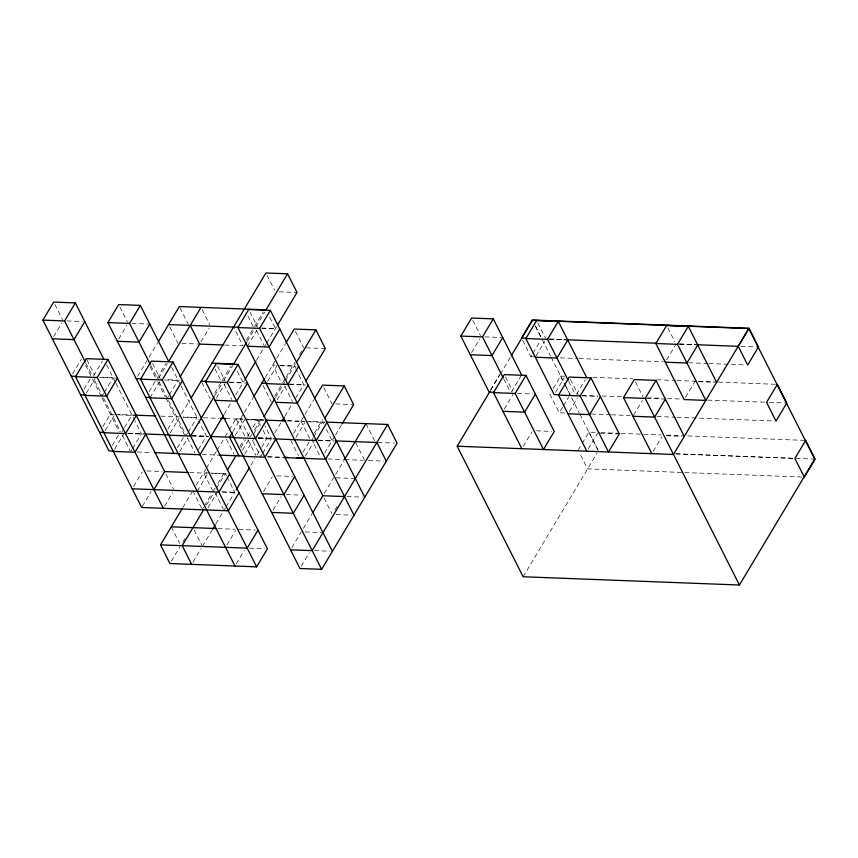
<?xml version="1.0" encoding="UTF-8"?>
<svg xmlns="http://www.w3.org/2000/svg" width="858" height="858" viewBox="0 0 858 858"><rect width="100%" height="100%" fill="white"/><g stroke="black" fill="none" stroke-linecap="round" stroke-linejoin="round"><path stroke-width="0.64" stroke-dasharray="4.29 3.22" d="M53.689 336.54L61.776 323.026M72.565 373.916L81.328 359.266M84.03 389.221L90.09 379.086M93.565 375.868L102.317 361.229M86.347 393.103L95.109 378.453M118.694 339.028L126.78 325.504M103.668 393.436L102.327 395.688L93.479 378.164M104.344 392.31L113.106 377.659L100.365 377.177M102.906 426.598L110.317 414.21L114.135 414.35M105.234 430.48L113.985 415.83M137.57 376.394L146.997 360.628M149.024 357.25L157.786 342.599M112.344 445.281L118.404 435.145M121.879 431.928L123.895 428.55M124.571 427.423L131.982 415.036M114.672 449.163L124.099 433.387M149.035 391.709L155.094 381.563M157.111 378.185L165.873 363.545M158.558 378.357L167.321 363.706M150.011 397.833L159.438 382.067M130.641 451.748L131.993 449.495M132.668 448.369L141.42 433.719L134.931 420.87M167.331 398.166L168.672 395.913M169.348 394.787L178.11 380.137L165.369 379.654M201.019 341.838L209.105 328.314M133.548 486.54L142.31 471.889M167.911 429.075L175.322 416.688M170.238 432.958L178.99 418.307M181.681 413.803L189.768 400.289M142.31 506.349L151.072 491.709M177.349 447.769L183.408 437.623M186.207 435.542L187.559 433.29M188.234 432.164L196.986 417.514L182.969 416.977M179.676 451.64L187.763 438.127M214.704 393.061L221.45 381.799M222.115 380.673L230.877 366.023M246.375 340.111L253.11 328.839M254.461 326.587L263.213 311.947M214.811 395.484L221.546 384.212M223.563 380.834L233.676 363.931M247.147 341.398L253.882 330.137M255.909 326.759L264.661 312.108M216.355 398.069L225.118 383.419M247.351 346.246L256.778 330.469M164.65 506.048L172.737 492.535M198.337 449.721L206.424 436.196L198.756 421.021M224.249 414.167L231.66 401.769M235.703 395.012L244.466 380.373M256.585 360.092L266.023 344.315M266.699 343.189L276.802 326.287M182.754 507.668L192.181 491.902M196.225 485.145L205.663 469.369M206.338 468.243L216.441 451.34M217.117 450.214L223.852 438.953M225.204 436.701L228.571 431.059M229.236 429.933L235.982 418.672L243.629 418.961M197.201 491.269L207.314 474.377M232.915 431.563L243.693 413.535M244.369 412.408L253.121 397.758M265.251 377.488L276.029 359.459M276.705 358.333L285.467 343.683M235.231 435.435L244.669 419.669M267.578 381.36L277.005 365.594M171.31 561.282L180.062 546.643M182.754 542.127L184.781 538.749M202.295 509.459L203.646 507.207M204.322 506.081L211.733 493.682M213.074 491.43L215.101 488.052M217.793 483.547L225.204 471.16M240.026 446.375L244.069 439.607M206.446 505.115L213.181 493.854M216.548 488.223L225.311 473.573L211.282 473.037M240.798 447.661L245.517 439.779M247.544 436.4L250.236 431.885M252.928 427.381L257.647 419.498L260.596 425.332M207.99 507.7L217.428 491.934M242.353 450.246L248.412 440.111M250.439 436.733L251.78 434.48M254.483 429.965L261.894 417.578M274.689 396.171L280.759 386.036M282.775 382.647L285.467 378.142M286.143 377.016L294.905 362.376M299.624 354.483L301.641 351.104M253.904 433.515L261.99 419.991L247.973 419.465M275.472 397.469L284.899 381.692M285.575 380.566L295.678 363.663M244.68 454.129L253.432 439.478M277.016 400.053L285.103 386.529M192.975 562.108L201.062 548.594M202.402 546.342L211.84 530.566M215.884 523.809L222.619 512.537M223.97 510.285L225.311 508.033M225.986 506.906L234.749 492.267L227.08 477.08M250.911 465.218L254.955 458.462M256.982 455.083L261.025 448.326M261.701 447.2L267.085 438.181L262.956 430.008M262.001 454.45L260.65 456.713L251.802 439.189M262.677 453.324L271.428 438.685L264.94 425.836M274.796 433.054L280.866 422.908M284.91 416.151L291.645 404.879M295.688 398.123L303.775 384.609L296.107 369.423M226.866 545.077L235.628 530.437M293.575 433.547L304.354 415.519M305.03 414.393L313.781 399.742M263.556 491.495L272.318 476.855M295.892 437.419L304.654 422.779M236.304 563.77L244.391 550.246M303.013 452.23L309.073 442.095M314.468 433.076L322.554 419.562M313.213 437.752L311.872 440.004L320.131 456.359M313.889 436.625L322.651 421.975L323.831 424.313M272.994 510.188L281.081 496.664M305.33 456.113L314.092 441.462M324.678 453.056L334.781 436.164M335.457 435.038L341.527 424.892M291.87 547.565L301.308 531.788M303.324 528.41L312.087 513.76M324.217 493.479L333.644 477.713M335.671 474.335L343.747 460.81M301.308 566.248L309.395 552.724M334.995 509.92L337.022 506.542M471.632 352.499L479.719 338.974M490.508 389.875L499.946 374.099M490.722 390.122L499.624 375.236M500.311 374.099L510.585 356.917M533.612 356.842L530.941 356.735L532.292 354.483M532.957 353.357L540.368 340.958M511.507 391.827L521.61 374.925M504.289 409.062L513.052 394.412M535.96 356.102L544.723 341.463M553.185 388.481L560.596 376.083L564.618 376.233M523.176 446.428L531.928 431.789M555.512 392.353L564.274 377.713M564.607 412.998L559.255 412.795L562.623 407.164M563.298 406.038L568.693 397.029M576.501 394.305L585.263 379.665M569.294 411.54L577.38 398.015M578.142 450.171L581.51 444.541M582.185 443.414L588.92 432.142L599.624 432.55M588.18 448.916L597.608 433.14M523.123 576.758L597.061 453.121M633.622 415.143L642.385 400.504M666.645 359.942L675.396 345.302M653.185 451.394L661.936 436.743M685.521 397.318L694.948 381.542M279.172 291.817L297.018 292.492M261.433 328.013L275.45 328.55L268.962 315.701M549.753 339.017L565.808 339.629M679.525 343.972L695.581 344.584M741.065 346.321L758.461 346.986M549.603 339.125L565.647 339.736M679.375 344.079L695.43 344.691M66.945 320.913L82.239 321.503M131.95 323.402L149.796 324.077M261.958 328.357L277.252 328.946M484.888 336.872L502.734 337.559M548.616 339.307L567.739 340.036M679.901 344.315L695.195 344.905M306.209 347.822L325.332 348.552M181.821 343.404L199.667 344.09M224.624 345.045L243.007 345.742L233.569 327.059M560.371 357.861L577.766 358.526M579.107 358.58L663.395 361.797M688.813 362.762L707.55 363.481M708.88 363.524L745.012 364.907M275.214 365.186L272.662 365.09L281.51 382.614M280.309 365.379L294.337 365.916L295.517 368.254M592.706 377.305L632.85 378.839M656.928 379.762L675.664 380.48M676.994 380.523L697.071 381.295M698.401 381.349L717.138 382.057M718.478 382.11L777.337 384.363M279.558 365.69L296.128 366.323M698.777 381.692L714.07 382.271M289.747 384.073L303.775 384.609M581.928 395.334L597.983 395.946M602.144 395.999L622.222 396.761M647.49 397.833L662.355 398.294M667.556 398.605L682.421 399.056M707.689 400.139L768.049 402.327M769.39 402.381L786.786 403.046M229.097 382.089L243.114 382.625L237.216 370.946M288.996 384.373L305.566 385.006M99.603 377.477L116.173 378.11M164.607 379.955L179.901 380.544M229.612 382.443L247.458 383.118M517.546 393.436L532.839 394.015M582.55 395.913L597.844 396.493M646.278 398.348L665.4 399.077M335.81 403.936L353.646 404.611M591.366 414.017L610.102 414.736M611.432 414.789L630.169 415.508M656.928 416.527L675.654 417.235M676.994 417.288L774.667 421.021M244.905 419.015L264.21 419.744M287.848 420.656L304.805 421.299M306.081 421.342L325.279 422.082M600.954 432.604L619.69 433.322M621.031 433.365L642.438 434.191M643.768 434.234L661.164 434.899M666.516 435.103L682.571 435.725M687.923 435.928L805.662 440.422M115.412 414.403L134.609 415.133M160.875 416.141L181.692 416.934M203.55 417.76L219.316 418.372M225.879 418.618L242.878 419.262M286.947 420.946L304.011 421.6M309.148 421.793L324.442 422.383M118.49 414.854L133.784 415.433M183.494 417.331L198.788 417.91M247.222 419.766L263.792 420.399M536.432 430.802L551.726 431.392M600.16 433.236L618.007 433.923M666.441 435.767L681.735 436.347M258.161 437.848L273.648 438.438M318.071 440.133L332.089 440.669L326.19 428.989M377.97 442.417L394.541 443.05M675.879 453.796L815.1 459.105M258.687 437.977L273.134 438.524M318.436 440.251L334.191 440.862M675.804 453.903L794.883 458.44M128.679 433.236L144.047 433.816M192.406 435.671L206.424 436.196M258.687 438.191L274.056 438.781M318.586 440.486L333.891 441.066M127.767 433.311L143.533 433.912M191.463 435.735L208.537 436.39M259.095 438.32L273.541 438.878M127.928 433.537L143.222 434.116M191.656 435.971L208.226 436.604M257.936 438.502L273.23 439.082M268.125 456.66L282.572 457.217M327.874 458.944L343.629 459.545M344.948 459.598L363.331 460.296M368.468 460.489L383.762 461.078M801.64 477.027L587.58 468.854L579.322 452.509M137.205 451.994L151.651 452.552M202.209 454.483L219.283 455.126M267.213 456.96L282.979 457.561M210.006 472.994L203.636 472.747L212.484 490.261M336.197 477.809L355.309 478.539M146.804 470.913L162.098 471.492M189.597 472.544L206.671 473.198M211.808 473.391L227.102 473.981M276.812 475.868L292.106 476.458M221.997 491.773L234.749 492.267M346.911 496.546L362.205 497.125M222.522 492.127L236.54 492.664M286.25 494.562L301.544 495.141M336.132 514.564L351.426 515.154M217.921 528.603L234.985 529.257M238.856 529.407L255.416 530.04M305.126 531.939L322.973 532.614M249.56 548.144L264.865 548.723M314.564 550.621L329.869 551.201M667.814 327.82L674.892 341.838M635.478 381.896L643.146 397.082M570.473 379.418L578.142 394.594M568.757 381.424L574.656 393.103M537.805 322.855L545.474 338.041M535.489 326.222L550.471 355.888M551.072 357.078L564.264 383.183M564.864 384.373L579.247 412.859M579.847 414.049L598.434 450.836M535.231 325.858L541.13 337.537M560.596 376.083L565.315 385.424M565.905 386.593L570.034 394.766M588.92 432.142L598.358 450.836M522.683 340.379L530.941 356.735M549.817 394.112L559.255 412.795M505.469 376.93L512.548 390.948M503.753 378.936L510.242 391.784M472.801 320.377L480.469 335.564M365.991 423.637L374.839 441.151M355.791 442.825L364.65 460.349M267.085 275.311L274.753 290.497M295.399 331.381L303.668 347.726M323.723 387.441L331.982 403.786M249.871 311.862L257.539 327.048M256.413 330.223L264.082 345.399M284.727 386.282L292.406 401.458M247.887 316.034L253.196 326.555M300.986 421.149L309.835 438.674M324.045 498.069L331.714 513.256M263.063 385.457L271.321 401.801M290.787 440.347L298.466 455.534M202.188 309.717L209.856 324.892M217.535 365.937L225.204 381.124M224.077 384.298L231.746 399.485M214.95 368.951L220.86 380.63M240.326 419.165L249.174 436.69M248.048 439.864L255.716 455.04M179.933 307.722L188.192 324.067M235.982 418.672L244.83 436.186M201.812 382.303L210.071 398.648M169.745 326.909L178.003 343.264M226.383 439.028L234.052 454.214M171.621 367.288L180.459 384.802M181.049 385.961L198.166 419.852M225.311 473.573L226.491 475.911M152.531 363.46L160.199 378.646M150.815 365.465L157.893 379.483M159.073 381.81L166.742 396.997M168.5 400.493L185.618 434.373M187.387 437.88L195.056 453.056M215.111 492.771L223.38 509.116M119.863 306.907L127.531 322.082M149.957 366.463L155.856 378.142M157.615 381.638L165.283 396.814M165.884 398.005L184.76 435.371M192.857 490.776L201.705 508.29M165.83 473.927L173.498 489.114M194.144 529.987L201.812 545.173M106.617 364.811L115.465 382.336M116.055 383.494L134.341 419.701M86.937 359.813L94.605 374.989M171.3 526.823L179.558 543.178M85.811 362.988L92.299 375.825M103.507 398.015L120.613 431.885M122.383 435.392L130.051 450.579M54.858 304.418L62.527 319.605M85.543 365.154L91.441 376.834M92.621 379.172L101.469 396.686M102.059 397.855L119.165 431.724"/><path stroke-width="1.29" d="M114.071 451.115L108.977 450.922L42.9 320.109L53.679 302.08L75.343 302.906L103.668 358.976M85.221 361.819L64.565 320.935L75.343 302.906M84.792 321.6L74.002 339.629L52.338 338.792M239.092 492.76L228.314 510.789L141.634 507.475L75.568 376.673L86.347 358.644L108.011 359.47L164.65 471.589L153.872 489.618M173.981 453.399L107.904 322.587L118.683 304.569L140.347 305.394L168.672 361.454L201.008 307.379M163.31 508.301L97.233 377.499L108.011 359.47M150.225 364.296L129.569 323.423L140.347 305.394M117.449 378.153L106.671 396.181L85.006 395.356M149.796 324.077L139.007 342.106L117.342 341.28M158.451 341.473L179.343 306.553L266.012 309.856L287.569 273.809L265.905 272.983L191.119 398.037M234.963 566.023L140.573 379.15L151.351 361.121L173.016 361.947L267.406 548.82L256.628 566.848L169.959 563.534L160.521 544.851L182.078 508.794M136.325 415.529L125.547 433.558L103.882 432.732M256.628 566.848L162.237 379.976L173.016 361.947M145.774 434.212L134.985 452.241L113.32 451.415M180.126 376.759L199.667 344.09L190.229 325.407M182.454 380.641L171.675 398.659L150.011 397.833M326.587 422.125L387.655 424.463L397.093 443.146L321.632 569.326L299.968 568.5L205.566 381.628L216.355 363.61L238.02 364.435L332.411 551.297M312.762 512.634L322.865 495.742L237.913 327.552L248.691 309.524L270.356 310.36L364.757 497.222M214.135 396.611L190.551 436.036L168.887 435.21M246.471 342.524L233.676 363.931L212.001 363.106M321.632 569.326L227.241 382.454L238.02 364.435M353.968 515.25L259.577 328.378L270.356 310.36M223.573 415.293L199.989 454.729L178.325 453.893M245.131 379.247L255.909 361.218M277.477 325.161L297.018 292.492L287.569 273.809M247.458 383.118L236.679 401.147L215.015 400.321M279.794 329.043L269.015 347.072L247.351 346.246M232.239 432.689L229.547 437.194L238.985 455.877M253.796 396.632L264.575 378.614M286.143 342.556L294.219 329.043L315.894 329.869L325.332 348.552L305.791 381.231M203.743 509.631L182.186 545.677L191.624 564.36M227.327 470.195L236.089 455.544M229.654 474.077L218.876 492.095L132.196 488.792M264.017 416.613L274.796 398.595M296.353 362.537L315.894 329.869M266.334 420.495L255.555 438.524L233.891 437.687M298.681 366.42L287.902 384.438L266.227 383.612M212.516 529.44L215.208 524.935M236.089 490.004L249.571 467.481M282.207 420.656L284.234 417.278M275.772 439.178L264.993 457.207L243.329 456.381M308.119 385.103L297.34 403.131L275.665 402.305M314.457 398.616L322.544 385.103L344.208 385.928L353.646 404.611L342.192 423.766M257.968 530.137L247.19 548.155L160.521 544.851M324.667 418.597L344.208 385.928M294.659 476.555L283.88 494.583L262.205 493.758M326.995 422.479L316.216 440.508L274.85 438.921M304.097 495.238L293.318 513.266L271.643 512.441M336.433 441.162L325.654 459.191L284.288 457.614M344.423 459.684L365.991 423.637M387.655 424.463L312.194 550.643L290.53 549.817M494.262 392.321L489.157 392.127L460.843 336.068L471.621 318.039L493.286 318.865L521.61 374.925M503.163 377.767L482.507 336.894L493.286 318.865M502.734 337.559L491.945 355.577L470.281 354.751M511.261 355.78L532.486 320.291L748.798 328.55L814.746 459.094L739.435 585.017L523.123 576.758L457.175 446.214L490.036 391.269M521.825 448.68L493.511 392.621L504.289 374.603L525.954 375.429L554.268 431.488L543.489 449.517L515.175 393.447L525.954 375.429M559.266 394.798L554.161 394.605L525.847 338.545L536.625 320.517L558.29 321.353L586.615 377.413M568.168 380.255L547.511 339.371L558.29 321.353M535.392 394.112L524.613 412.14L502.949 411.314M567.739 340.036L556.949 358.065L535.285 357.239M586.829 451.169L558.515 395.109L569.294 377.08L590.958 377.906L619.272 433.966L608.494 451.994L580.18 395.935L590.958 377.906M600.396 396.589L589.618 414.618L567.953 413.792M651.833 453.646L623.509 397.586L634.298 379.558L655.962 380.384L684.276 436.454M688.298 326.308L677.52 344.337L705.844 400.396L684.169 399.571L655.855 343.511L666.634 325.482L688.298 326.308L716.623 382.368M739.435 585.017L645.184 398.412L655.962 380.384M665.4 399.077L654.622 417.106L632.957 416.269M697.736 345.002L686.958 363.02L665.293 362.194M748.798 328.55L673.487 454.472L457.175 446.214M749.023 328.292L758.461 346.986L747.683 365.015L738.245 346.321L749.023 328.292L532.282 320.023L521.503 338.052L526.855 338.256M168.565 324.571L238.663 327.252M566.988 339.789L656.627 343.211M696.771 344.744L738.245 346.321M42.9 320.109L64.565 320.935M107.904 322.587L129.569 323.423M237.913 327.552L259.577 328.378M460.843 336.068L482.507 336.894M525.847 338.545L547.511 339.371M655.855 343.511L677.52 344.337M199.667 344.09L223.305 344.991M261.883 383.118L266.977 383.311M71.214 376.169L76.319 376.362M136.218 378.657L141.323 378.85M201.222 381.134L206.328 381.327M75.568 376.673L97.233 377.499M140.573 379.15L162.237 379.976M205.566 381.628L227.241 382.454M493.511 392.621L515.175 393.447M558.515 395.109L580.18 395.935M623.509 397.586L645.184 398.412M80.663 394.862L85.757 395.055M145.656 397.34L150.761 397.533M281.285 420.399L285.221 420.549M134.609 415.133L155.62 415.937M220.624 418.414L225.879 418.618M265.926 420.141L285.628 420.903M335.51 440.905L376.876 442.481L386.315 461.175M99.539 432.228L104.633 432.421M144.841 433.966L169.637 434.909M211.154 436.497L234.642 437.387M283.88 457.26L287.827 457.411M297.018 457.764L304.74 458.054M154.279 452.649L179.075 453.592M219.283 455.126L244.08 456.081M164.65 471.589L188.288 472.49M322.865 495.742L344.53 496.567M171.3 526.823L216.602 528.549M777.337 384.363L766.559 402.381L775.997 421.074L786.786 403.046L777.337 384.363M805.662 440.422L794.883 458.44L804.321 477.134L815.1 459.105L805.662 440.422"/></g></svg>
